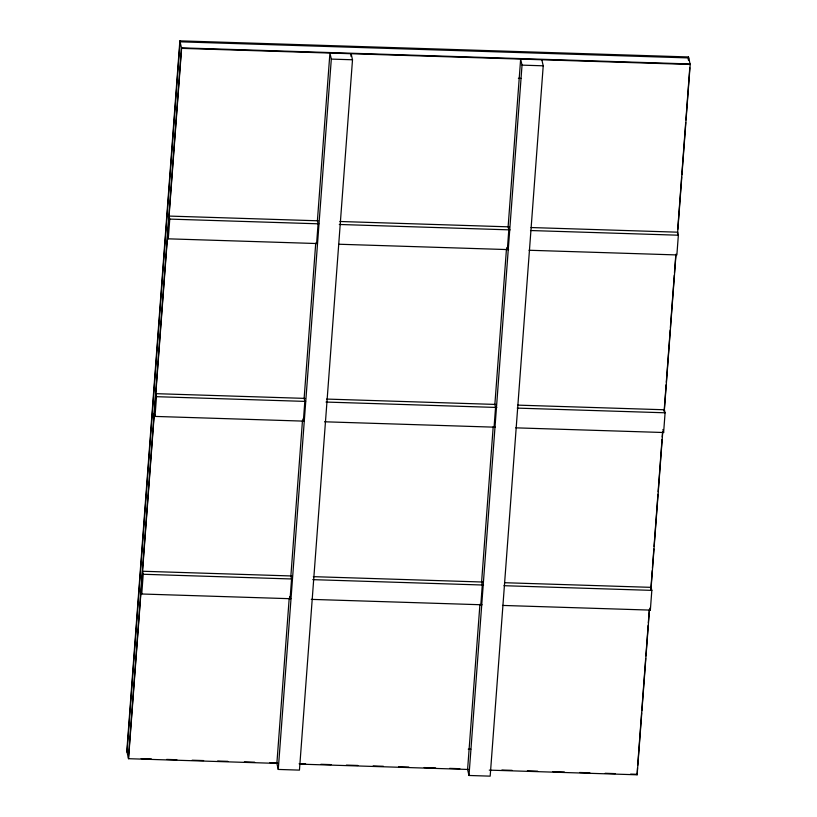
<?xml version="1.0" encoding="UTF-8"?>
<svg xmlns="http://www.w3.org/2000/svg" width="817" height="817" viewBox="0 0 817 817"><rect width="100%" height="100%" fill="white"/><g stroke="black" fill="none" stroke-linecap="round" stroke-linejoin="round"><path stroke-width="1.23" d="M677.538 233.774L690.191 64.461L688.465 56.955L179.863 40.85L126.809 751.191L128.535 758.697L277.668 763.425M127.033 752.161L180.087 41.82L688.69 57.925L688.496 60.468M128.422 758.196L181.466 47.856L690.069 63.961M128.535 758.697L181.588 48.356L179.863 40.85M290.893 598.728L141.75 594L143.22 574.269L142.536 571.246L291.669 575.975M304.149 421.143L155.016 416.415L156.486 396.684L155.792 393.661L304.935 398.39M317.415 243.558L168.282 238.83L169.752 219.099L169.058 216.076L318.201 220.804M289.208 598.218L276.871 763.395L278.26 769.44L299.451 770.114L352.505 59.774L351.116 53.728L350.932 56.271M302.474 420.643L290.872 575.944L291.567 578.967L290.096 598.698L289.637 596.686M315.74 243.058L304.138 398.359L304.833 401.382L303.352 421.112L302.893 419.101M316.618 243.527L318.089 223.797L317.404 220.774L329.925 53.054L331.314 59.1L278.26 769.44M479.936 604.263L467.6 769.44L468.989 775.476L490.18 776.15L543.223 65.809L541.845 59.764M493.202 426.678L481.601 581.99L482.296 585.003L480.815 604.743M506.458 249.093L494.867 404.405L495.551 407.417L494.081 427.158M468.989 775.476L522.032 65.135L520.654 59.1L508.123 226.82L508.817 229.832L507.347 249.573L506.887 247.551M688.271 59.498L688.465 56.955M489.271 770.125L637.137 774.802L637.495 767.939M637.689 765.396L641.58 713.2M641.774 710.657L645.675 658.461M645.859 655.908L648.147 625.362M648.33 622.82L649.28 610.085M650.802 589.721L652.232 570.623M652.426 568.07L653.845 548.983M654.039 546.43L657.94 494.244M658.124 491.691L662.025 439.505M662.209 436.952L662.597 431.866M664.119 411.492L666.11 384.766M666.304 382.213L670.206 330.017M670.389 327.474L674.291 275.278M674.474 272.735L675.812 254.914M677.712 229.454L681.613 177.258M681.797 174.715L685.698 122.519M685.892 119.976L689.783 67.78M637.137 774.802L649.495 609.319M650.955 589.823L662.71 432.367M664.323 410.726L676.016 254.148M502.486 605.428L650.352 610.105L651.823 590.374L651.139 587.352L504.549 582.715M515.752 427.842L663.618 432.52L665.089 412.789L664.395 409.766L517.804 405.13M531.07 227.545L677.661 232.181L678.355 235.204L676.874 254.935L529.018 250.257M181.588 48.356L690.191 64.461M331.314 59.1L352.505 59.774M522.032 65.135L543.223 65.809M518.366 78.299L520.919 78.381M339.872 221.489L509.399 226.86M169.752 219.099L318.885 223.827M339.29 224.471L510.094 229.873M530.488 230.527L678.355 235.204M339.086 244.242L508.623 249.614M326.606 399.074L496.133 404.446M156.486 396.684L305.629 401.413M326.024 402.056L496.828 407.458M517.222 408.112L665.089 412.789M324.553 421.786L495.357 427.199M313.34 576.659L482.878 582.031M143.22 574.269L292.363 578.998M312.758 579.641L483.572 585.043M503.966 585.697L651.823 590.374M311.287 599.372L482.091 604.784M468.264 749.179L470.817 749.26M141.167 758.605L151.359 758.922M166.658 759.412L176.86 759.728M192.148 760.218L203.627 760.576M217.649 761.025L227.841 761.342M244.416 761.873L254.608 762.19M269.906 762.68L277.555 762.925M299.226 763.609L305.599 763.813M320.897 764.293L331.089 764.62M346.388 765.1L357.866 765.468M373.155 765.948L383.357 766.275M398.655 766.754L408.847 767.081M424.146 767.561L435.614 767.929M449.636 768.368L459.838 768.695M501.904 770.023L512.096 770.349M527.394 770.829L537.596 771.156M552.895 771.636L564.363 772.004M579.662 772.484L589.854 772.811M605.152 773.291L615.354 773.617M630.642 774.097L637.015 774.302M299.339 764.109L468.876 769.481M662.924 429.497L663.618 432.52M649.893 608.093L650.352 610.105M167.587 235.817L168.282 238.83M154.321 413.402L155.016 416.415M141.055 590.987L141.75 594"/></g></svg>
